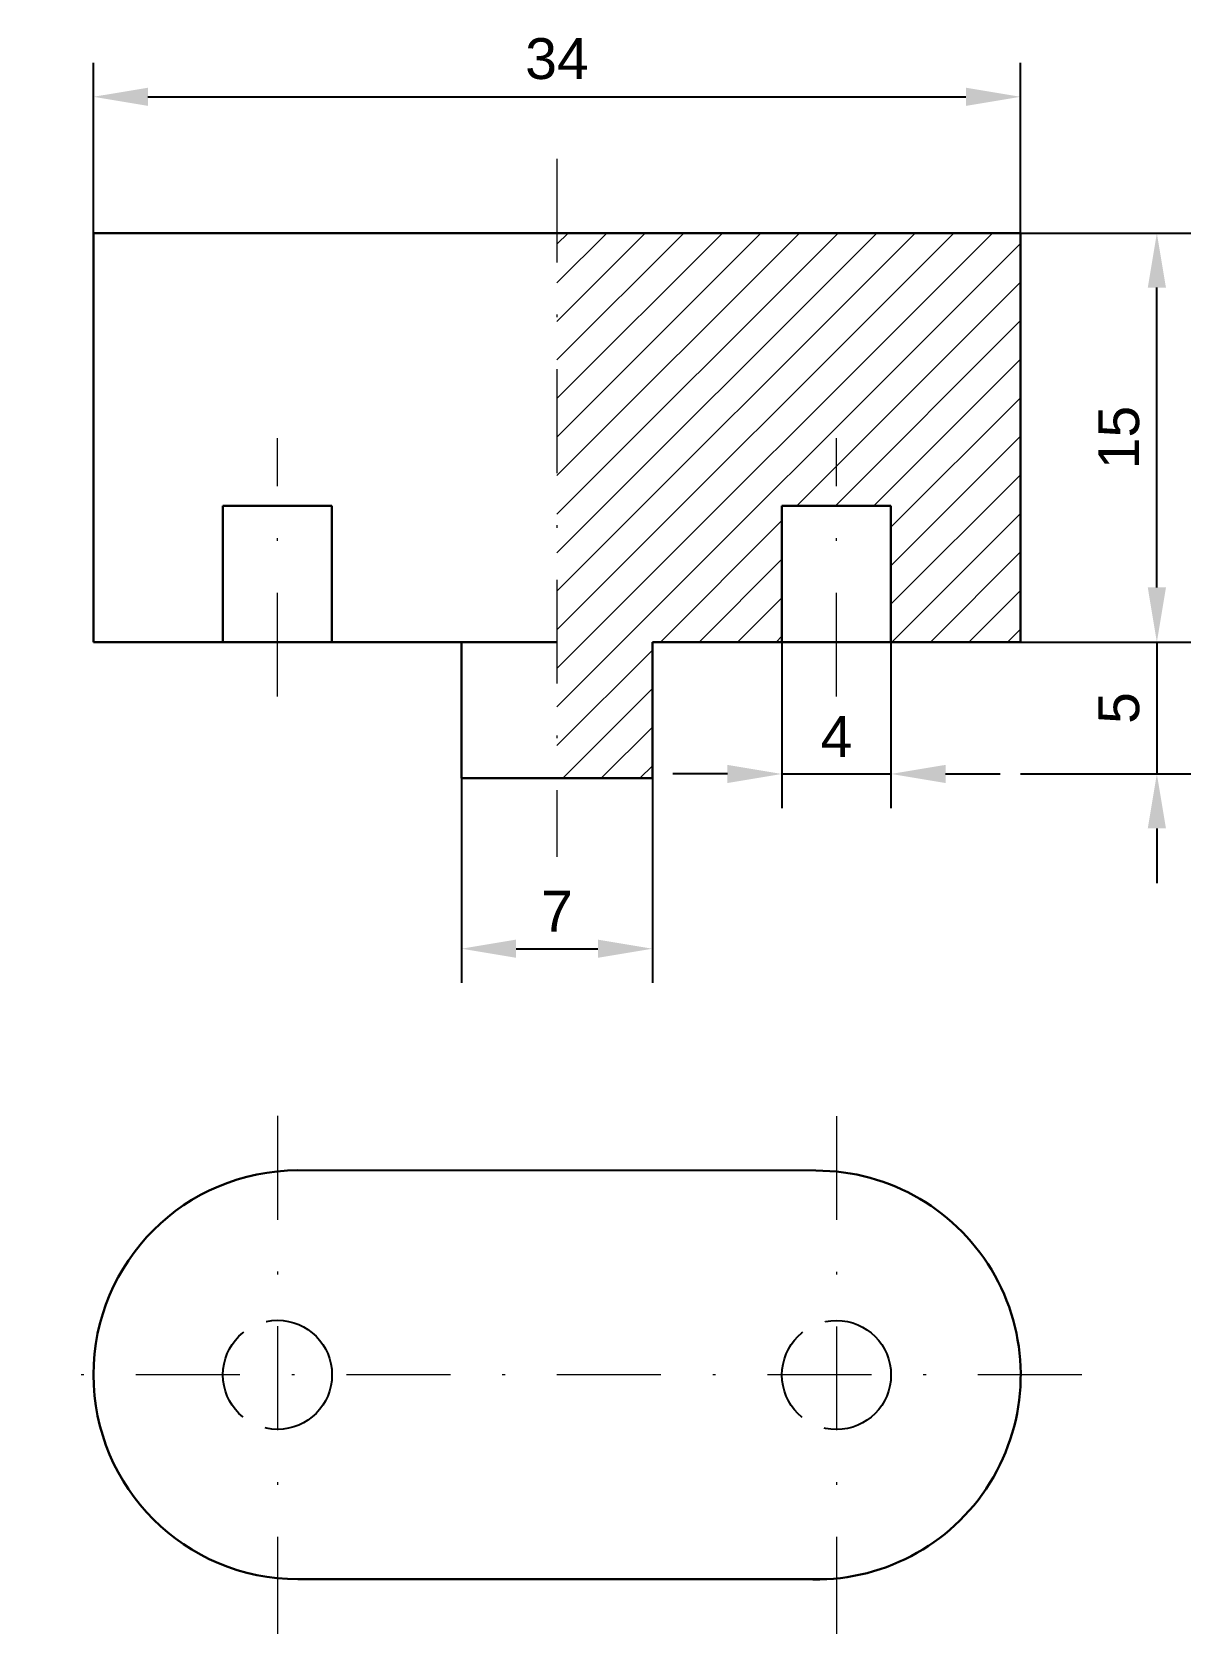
# Model space of a CAD drawing. Header units: millimetres. Extents: x 2430.4 to 2472.9, y 1183.9 to 1242.6.
import ezdxf

# ---------------------------------------------------------------- set-up
doc = ezdxf.new("R2010")
doc.units = ezdxf.units.MM
doc.header["$LTSCALE"] = 0.3
doc.linetypes.add('ACAD_ISO02W100', pattern=[15, 12, -3])
doc.linetypes.add('TRAZO_Y_PUNTO', pattern=[25.4, 12.7, -6.35, 0, -6.35])
doc.layers.get('0').update_dxf_attribs({"lineweight": 30})
for name, color, linetype in [('auxiliar', 9, 'Continuous'), ('cotas', 3, 'Continuous'), ('trazos', 8, 'ACAD_ISO02W100')]:
    doc.layers.add(name, color=color, linetype=linetype)
doc.layers.add('ejes', color=7, linetype='TRAZO_Y_PUNTO', lineweight=15)
doc.layers.add('trazopunto', color=4, linetype='TRAZO_Y_PUNTO', lineweight=15)
doc.styles.get("Standard").update_dxf_attribs({"font": 'arial.ttf'})
doc.dimstyles.new('ISO-25', dxfattribs={"dimtxt": 2.5, "dimasz": 2.5, "dimexe": 1.25, "dimexo": 0, "dimtad": 1, "dimtxsty": 'Standard', "dimcen": 2.5, "dimadec": 0, "dimazin": 0, "dimtfac": 1, "dimtmove": 0, "dimatfit": 3, "dimfxl": 1, "dimarcsym": 0})

# ---------------------------------------------------------------- blocks, each defined once
blk = doc.blocks.new('*D1')
at = {"layer": 'cotas', "color": 0, "lineweight": -2, "transparency": 16777216}
for p, q in [((2432.638, 1235.24), (2432.638, 1241.49)), ((2466.638, 1235.24), (2466.638, 1241.49)), ((2434.638, 1240.24), (2464.638, 1240.24))]:
    blk.add_line(p, q, dxfattribs=at)
at = {"layer": 'cotas', "color": 0, "transparency": 16777216}
for points in [[(2434.638, 1240.573), (2434.638, 1239.906), (2432.638, 1240.24)], [(2464.638, 1240.573), (2464.638, 1239.906), (2466.638, 1240.24)]]:
    blk.add_solid(points, dxfattribs=at)
at = {"layer": 'Defpoints', "color": 0, "transparency": 16777216}
for p in [(2466.638, 1240.24), (2432.638, 1235.24), (2466.638, 1235.24)]:
    blk.add_point(p, dxfattribs=at)
at = {"layer": 'cotas', "color": 0, "transparency": 16777216, "insert": (2449.638, 1241.631), "char_height": 1.5, "attachment_point": 5}
blk.add_mtext('34', dxfattribs=at)
blk = doc.blocks.new('*D2')
at = {"layer": 'cotas', "color": 0, "lineweight": -2, "transparency": 16777216}
for p, q in [((2466.638, 1235.24), (2472.888, 1235.24)), ((2471.638, 1222.24), (2471.638, 1233.24)), ((2466.638, 1220.24), (2472.888, 1220.24))]:
    blk.add_line(p, q, dxfattribs=at)
at = {"layer": 'cotas', "color": 0, "transparency": 16777216}
for points in [[(2471.305, 1233.24), (2471.972, 1233.24), (2471.638, 1235.24)], [(2471.305, 1222.24), (2471.972, 1222.24), (2471.638, 1220.24)]]:
    blk.add_solid(points, dxfattribs=at)
at = {"layer": 'Defpoints', "color": 0, "transparency": 16777216}
for p in [(2466.638, 1235.24), (2471.638, 1235.24), (2466.638, 1220.24)]:
    blk.add_point(p, dxfattribs=at)
at = {"layer": 'cotas', "color": 0, "transparency": 16777216, "insert": (2470.248, 1227.74), "char_height": 1.5, "attachment_point": 5, "rotation": 90}
blk.add_mtext('15', dxfattribs=at)
blk = doc.blocks.new('*D3')
at = {"layer": 'cotas', "color": 0, "lineweight": -2, "transparency": 16777216}
for p, q in [((2446.138, 1215.24), (2446.138, 1207.74)), ((2453.138, 1215.24), (2453.138, 1207.74)), ((2448.138, 1208.99), (2451.138, 1208.99))]:
    blk.add_line(p, q, dxfattribs=at)
at = {"layer": 'cotas', "color": 0, "lineweight": 15, "transparency": 16777216}
for points in [[(2448.138, 1209.323), (2448.138, 1208.656), (2446.138, 1208.99)], [(2451.138, 1209.323), (2451.138, 1208.656), (2453.138, 1208.99)]]:
    blk.add_solid(points, dxfattribs=at)
at = {"layer": 'Defpoints', "color": 0, "lineweight": 15, "transparency": 16777216}
for p in [(2446.138, 1215.24), (2453.138, 1215.24), (2453.138, 1208.99)]:
    blk.add_point(p, dxfattribs=at)
at = {"layer": 'cotas', "color": 0, "transparency": 16777216, "insert": (2449.638, 1210.365), "char_height": 1.5, "attachment_point": 5}
blk.add_mtext('7', dxfattribs=at)
blk = doc.blocks.new('*D4')
at = {"layer": 'cotas', "color": 0, "lineweight": -2, "transparency": 16777216}
for p, q in [((2457.888, 1220.24), (2457.888, 1214.15)), ((2461.888, 1220.24), (2461.888, 1214.15)), ((2455.888, 1215.4), (2453.888, 1215.4)), ((2457.888, 1215.4), (2461.888, 1215.4)), ((2463.888, 1215.4), (2465.888, 1215.4))]:
    blk.add_line(p, q, dxfattribs=at)
at = {"layer": 'cotas', "color": 0, "transparency": 16777216}
for points in [[(2455.888, 1215.733), (2455.888, 1215.067), (2457.888, 1215.4)], [(2463.888, 1215.733), (2463.888, 1215.067), (2461.888, 1215.4)]]:
    blk.add_solid(points, dxfattribs=at)
at = {"layer": 'Defpoints', "color": 0, "transparency": 16777216}
for p in [(2457.888, 1220.24), (2461.888, 1220.24), (2461.888, 1215.4)]:
    blk.add_point(p, dxfattribs=at)
at = {"layer": 'cotas', "color": 0, "transparency": 16777216, "insert": (2459.888, 1216.775), "char_height": 1.5, "attachment_point": 5}
blk.add_mtext('4', dxfattribs=at)
blk = doc.blocks.new('*D5')
at = {"layer": 'cotas', "color": 0, "lineweight": -2, "transparency": 16777216}
for p, q in [((2471.638, 1222.24), (2471.638, 1224.24)), ((2466.638, 1220.24), (2472.888, 1220.24)), ((2471.638, 1220.24), (2471.638, 1215.4)), ((2466.638, 1215.4), (2472.888, 1215.4)), ((2471.638, 1213.4), (2471.638, 1211.4))]:
    blk.add_line(p, q, dxfattribs=at)
at = {"layer": 'cotas', "color": 0, "lineweight": 15, "transparency": 16777216}
for points in [[(2471.305, 1222.24), (2471.972, 1222.24), (2471.638, 1220.24)], [(2471.305, 1213.4), (2471.972, 1213.4), (2471.638, 1215.4)]]:
    blk.add_solid(points, dxfattribs=at)
at = {"layer": 'Defpoints', "color": 0, "lineweight": 15, "transparency": 16777216}
for p in [(2466.638, 1220.24), (2466.638, 1215.4), (2471.638, 1215.4)]:
    blk.add_point(p, dxfattribs=at)
at = {"layer": 'cotas', "color": 0, "transparency": 16777216, "insert": (2470.251, 1217.82), "char_height": 1.5, "attachment_point": 5, "rotation": 90}
blk.add_mtext('5', dxfattribs=at)

msp = doc.modelspace()

# ---------------------------------------------------------------- hatches: boundary and pattern name
at = {"lineweight": 15}
h = msp.add_hatch(dxfattribs=at)
h.set_pattern_fill('_USER', angle=45, pattern_type=0)
h.set_pattern_definition([(45, (0, 0), (-0.70710678, 0.70710678), [])])
h.paths.add_polyline_path([(2466.638, 1235.24), (2449.638, 1235.24), (2449.638, 1215.24), (2453.138, 1215.24), (2453.138, 1220.24), (2457.888, 1220.24), (2457.888, 1225.24), (2461.888, 1225.24), (2461.888, 1220.24), (2466.638, 1220.24)])

# ---------------------------------------------------------------- linework, layer by layer
at = {"color": 7}
for p, q in [((2432.638, 1220.24), (2432.638, 1235.24)), ((2432.638, 1235.24), (2466.638, 1235.24)), ((2466.638, 1220.24), (2466.638, 1235.24)), ((2437.388, 1220.24), (2437.388, 1225.24)), ((2437.388, 1225.24), (2441.388, 1225.24)), ((2441.388, 1220.24), (2441.388, 1225.24)), ((2457.888, 1220.24), (2457.888, 1225.24)), ((2461.888, 1225.24), (2457.888, 1225.24)), ((2461.888, 1220.24), (2461.888, 1225.24)), ((2432.638, 1220.24), (2449.638, 1220.24)), ((2446.138, 1220.24), (2446.138, 1215.24)), ((2453.138, 1215.24), (2453.138, 1220.24)), ((2453.138, 1220.24), (2466.638, 1220.24)), ((2446.138, 1215.24), (2453.138, 1215.24)), ((2440.141, 1200.861), (2459.135, 1200.852)), ((2440.141, 1185.861), (2459.517, 1185.861))]:
    msp.add_line(p, q, dxfattribs=at)
for centre, start, end in [((2440.141, 1193.361), 90, 270), ((2459.144, 1193.352), 267.15167, 90.0708)]:
    msp.add_arc(centre, 7.5, start, end, dxfattribs=at)
at = {"layer": 'auxiliar', "color": 7}
msp.add_line((2466.638, 1193.646), (2466.638, 1193.057), dxfattribs=at)
at = {"layer": 'ejes'}
for p, q in [((2439.388, 1218.24), (2439.388, 1227.718)), ((2459.888, 1218.24), (2459.888, 1227.718))]:
    msp.add_line(p, q, dxfattribs=at)
at = {"layer": 'ejes', "color": 7}
for p, q in [((2439.388, 1202.859), (2439.388, 1183.859)), ((2459.888, 1202.853), (2459.888, 1183.853)), ((2468.888, 1193.359), (2430.388, 1193.359))]:
    msp.add_line(p, q, dxfattribs=at)
at = {"layer": 'trazopunto', "color": 7}
msp.add_line((2449.638, 1237.967), (2449.638, 1212.365), dxfattribs=at)
at = {"layer": 'trazos', "color": 7}
for centre in [(2439.388, 1193.359), (2459.888, 1193.353)]:
    msp.add_circle(centre, 2, dxfattribs=at)

# ---------------------------------------------------------------- dimensions: what is measured, and where the dimension line sits
at = {"layer": 'cotas', "color": 7}
for base, p1, p2, picture, middle in [((2466.638, 1240.24), (2432.638, 1235.24), (2466.638, 1235.24), '*D1', (2449.638, 1241.631)), ((2461.888, 1215.4), (2457.888, 1220.24), (2461.888, 1220.24), '*D4', (2459.888, 1216.775)), ((2453.138, 1208.99), (2446.138, 1215.24), (2453.138, 1215.24), '*D3', (2449.638, 1210.365))]:
    dim = msp.add_linear_dim(base=base, p1=p1, p2=p2, dimstyle='ISO-25', override={"dimtxt": 1.5, "dimasz": 2}, dxfattribs=at)
    dim.commit()
    dim.dimension.update_dxf_attribs({"geometry": picture, "text_midpoint": middle})
dim = msp.add_linear_dim(base=(2471.638, 1235.24), p1=(2466.638, 1220.24), p2=(2466.638, 1235.24), angle=90, dimstyle='ISO-25', override={"dimtxt": 1.5, "dimasz": 2}, dxfattribs=at)
dim.commit()
dim.dimension.update_dxf_attribs({"geometry": '*D2', "text_midpoint": (2470.248, 1227.74)})
dim = msp.add_linear_dim(base=(2471.638, 1215.4), p1=(2466.638, 1220.24), p2=(2466.638, 1215.4), angle=90, text='5', dimstyle='ISO-25', override={"dimtxt": 1.5, "dimasz": 2}, dxfattribs=at)
dim.commit()
dim.dimension.update_dxf_attribs({"geometry": '*D5', "text_midpoint": (2471.638, 1217.82), "dimtype": 160})

doc.saveas('drawing.dxf')
